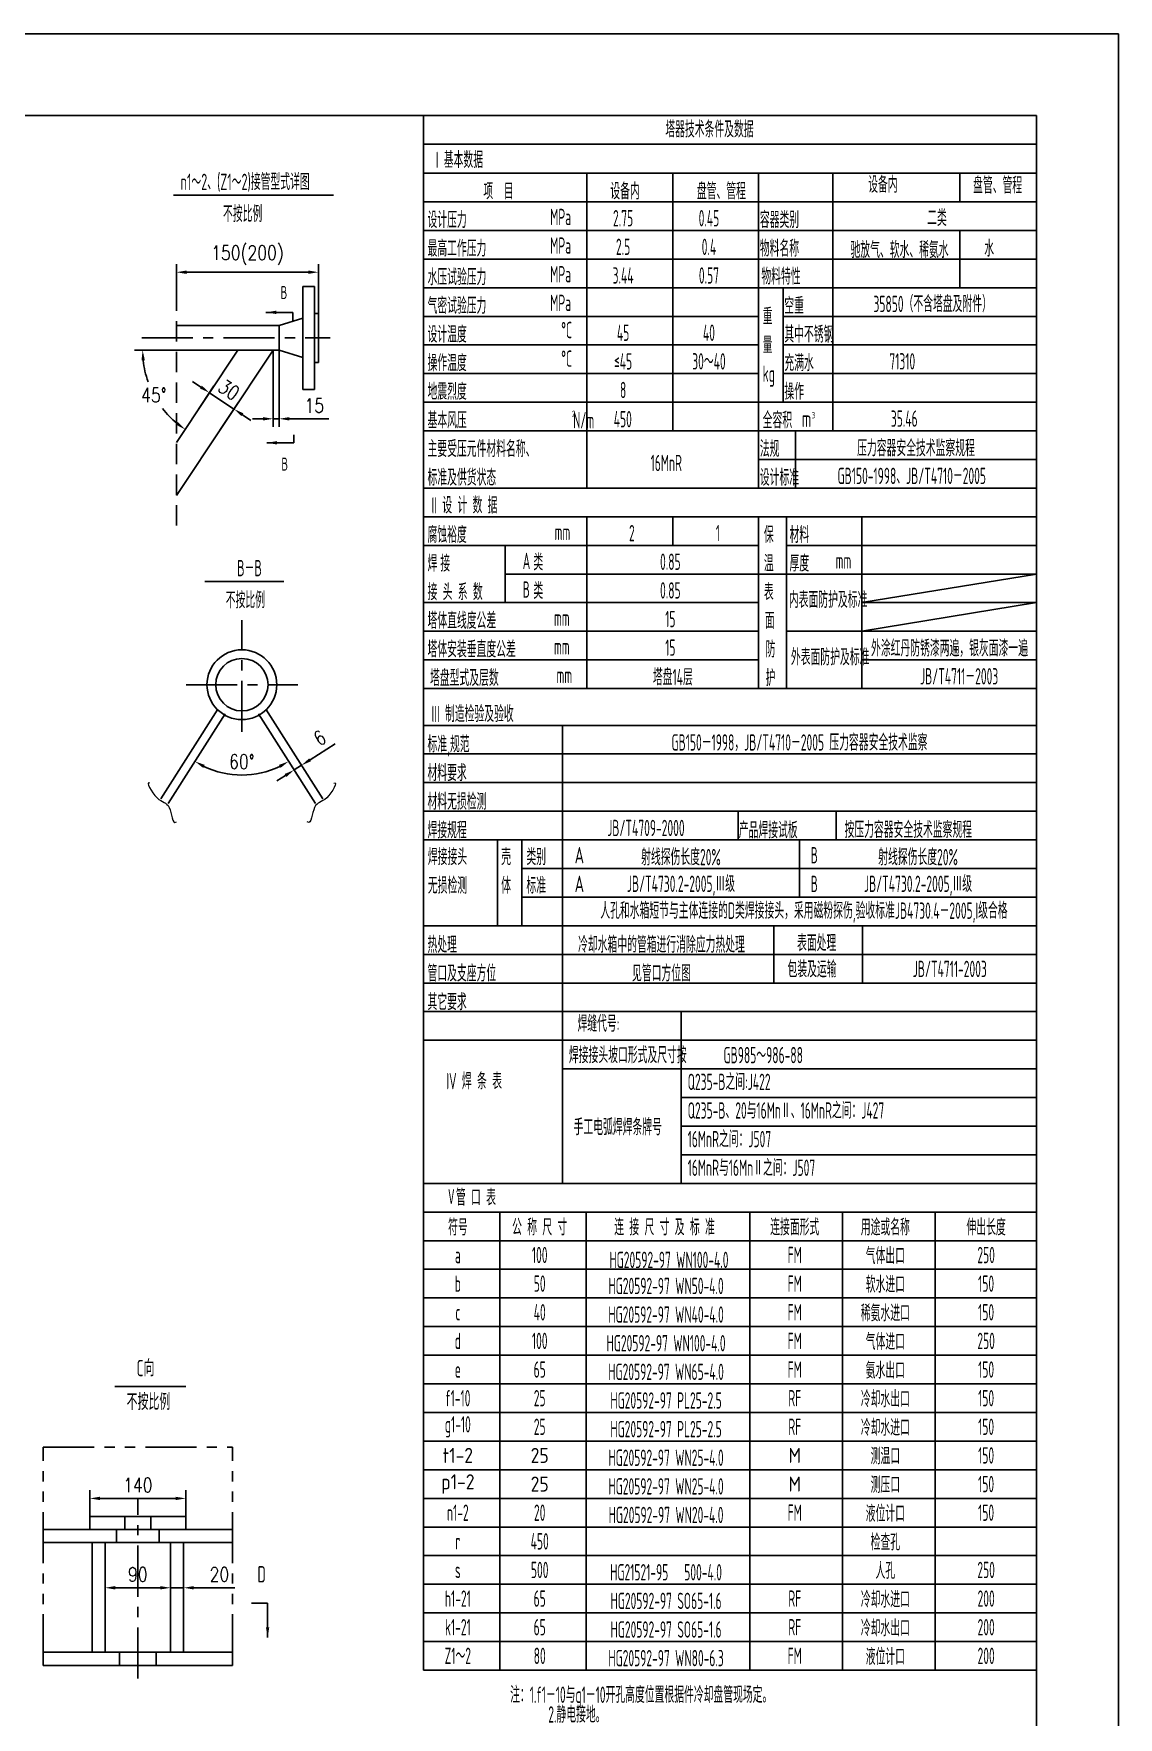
# Model space of a CAD drawing. Header units: millimetres. Extents: x -400 to 11480, y -400 to 24820.
# Drawn here: x 6173 to 11480, y 16587 to 24820 of the extents above; entities that cross this region are included whole.
import ezdxf
from ezdxf.enums import TextEntityAlignment as Align

# ---------------------------------------------------------------- set-up
doc = ezdxf.new("R2010")
doc.units = ezdxf.units.MM
doc.header["$LTSCALE"] = 200
for name, pattern in [('CENTER', [2, 1.25, -0.25, 0.25, -0.25]), ('DASHED', [0.75, 0.5, -0.25]), ('PHANTOM', [2.5, 1.25, -0.25, 0.25, -0.25, 0.25, -0.25])]:
    doc.linetypes.add(name, pattern=pattern)
for name, color, linetype in [('1轮廓实线层', 7, 'Continuous'), ('2细线层', 4, 'Continuous'), ('3中心线层', 1, 'CENTER'), ('4虚线层', 6, 'DASHED'), ('6文字层', 3, 'Continuous'), ('7标注层', 4, 'Continuous'), ('8符号标注层', 31, 'Continuous'), ('9双点划线层', 6, 'PHANTOM'), ('图框层', 7, 'Continuous')]:
    doc.layers.add(name, color=color, linetype=linetype)
doc.layers.add('细', color=3, linetype='Continuous', lineweight=20)
doc.styles.add('HZ', font='gbenor.shx', dxfattribs={"bigfont": 'gbcbig.shx'})
doc.styles.add('PC_TEXTSTYLE', font='isocp.shx', dxfattribs={"width": 0.8, "bigfont": 'hzfs.shx'})
doc.styles.add('TH_GBDIM', font='romans.shx', dxfattribs={"width": 0.8, "bigfont": 'gbcbig.shx'})
doc.dimstyles.new('TH_GBDIM', dxfattribs={"dimscale": 20, "dimtxt": 3.5, "dimasz": 2.5, "dimexe": 2, "dimexo": 0, "dimgap": 1.5, "dimtad": 1, "dimdec": 1, "dimzin": 0, "dimdsep": 46, "dimtxsty": 'TH_GBDIM', "dimcen": 2.5, "dimclrd": 130, "dimclre": 130, "dimclrt": 3, "dimadec": 0, "dimazin": 0, "dimtfac": 0.714286, "dimtdec": 1, "dimtmove": 0, "dimatfit": 3, "dimfxl": 0, "dimtzin": 0, "dimlwd": -1, "dimlwe": -1, "dimarcsym": 0})

# ---------------------------------------------------------------- blocks, each defined once
blk = doc.blocks.new('*D57')
at = {"layer": '7标注层', "color": 130}
for p, q in [((7525.5, 21269.1), (7647.6, 21346.7)), ((7420.7, 21261.3), (7468.7, 21185.7)), ((7447.3, 21219.4), (7483.3, 21242.3)), ((7483.3, 21242.3), (7461.8, 21276.1)), ((7405.1, 21192.6), (7362.9, 21165.8))]:
    blk.add_line(p, q, dxfattribs=at)
for points in [[(7521, 21276.2), (7530, 21262.1), (7483.3, 21242.3)], [(7400.6, 21199.7), (7409.5, 21185.6), (7447.3, 21219.4)]]:
    blk.add_solid(points, dxfattribs=at)
at = {"layer": 'Defpoints', "color": 0}
for p in [(7420.7, 21261.3), (7483.3, 21242.3), (7483.3, 21242.3)]:
    blk.add_point(p, dxfattribs=at)
at = {"layer": '7标注层', "color": 3, "insert": (7572.8, 21376.2), "char_height": 70, "attachment_point": 5, "rotation": 32.42566, "style": 'TH_GBDIM'}
blk.add_mtext('6{}{}', dxfattribs=at)
blk = doc.blocks.new('*D58')
at = {"layer": '7标注层', "color": 130}
blk.add_arc((7191.7, 21621.8), 427.1, 244.28579, 295.71421, dxfattribs=at)
for points in [[(7002.3, 21229.7), (7010.4, 21244.3), (6962.7, 21261.3)], [(7372.9, 21244.3), (7381, 21229.7), (7420.7, 21261.3)]]:
    blk.add_solid(points, dxfattribs=at)
at = {"layer": 'Defpoints', "color": 0}
for p in [(7110.3, 21493.7), (7273, 21493.7), (7111.6, 21202.3), (6831.8, 21055.3), (7551.6, 21055.3)]:
    blk.add_point(p, dxfattribs=at)
at = {"layer": '7标注层', "color": 3, "insert": (7191.7, 21259.7), "char_height": 70, "attachment_point": 5, "style": 'TH_GBDIM'}
blk.add_mtext('60%%d{}{}', dxfattribs=at)
blk = doc.blocks.new('*D155')
at = {"layer": '7标注层', "color": 130}
for p, q in [((7344.4, 23272.5), (7344.4, 22896.7)), ((7374.5, 23272.5), (7374.5, 22896.7)), ((7294.4, 22936.7), (7244.4, 22936.7)), ((7344.4, 22936.7), (7374.5, 22936.7)), ((7424.5, 22936.7), (7617.2, 22936.7))]:
    blk.add_line(p, q, dxfattribs=at)
for points in [[(7294.4, 22945.1), (7294.4, 22928.4), (7344.4, 22936.7)], [(7424.5, 22945.1), (7424.5, 22928.4), (7374.5, 22936.7)]]:
    blk.add_solid(points, dxfattribs=at)
at = {"layer": 'Defpoints', "color": 0}
for p in [(7344.4, 23272.5), (7374.5, 23272.5), (7374.5, 22936.7)]:
    blk.add_point(p, dxfattribs=at)
at = {"layer": '7标注层', "color": 3, "insert": (7545.9, 23001.7), "char_height": 70, "attachment_point": 5, "style": 'TH_GBDIM'}
blk.add_mtext('15{}{}', dxfattribs=at)
blk = doc.blocks.new('*D156')
at = {"layer": '7标注层', "color": 130}
for p, q in [((6991.3, 23091.9), (6949.7, 23119.6)), ((6964.7, 22961.5), (7055.1, 23097.5)), ((7033, 23064.2), (7152.9, 22984.5)), ((7084.6, 22881.8), (7175, 23017.8)), ((7194.5, 22956.8), (7236.1, 22929.1))]:
    blk.add_line(p, q, dxfattribs=at)
for points in [[(6996, 23098.9), (6986.7, 23085), (7033, 23064.2)], [(7199.1, 22963.7), (7189.9, 22949.9), (7152.9, 22984.5)]]:
    blk.add_solid(points, dxfattribs=at)
at = {"layer": 'Defpoints', "color": 0}
for p in [(7152.9, 22984.5), (6964.7, 22961.5), (7084.6, 22881.8)]:
    blk.add_point(p, dxfattribs=at)
at = {"layer": '7标注层', "color": 3, "insert": (7128.9, 23078.5), "char_height": 70, "attachment_point": 5, "rotation": 326.37342, "style": 'TH_GBDIM'}
blk.add_mtext('30{}{}', dxfattribs=at)
blk = doc.blocks.new('*D157')
at = {"layer": '7标注层', "color": 130}
blk.add_line((6871.2, 23272.5), (6666.1, 23272.5), dxfattribs=at)
for start, end in [(186.15911, 199.43079), (217.73605, 230.21431)]:
    blk.add_arc((7171.5, 23272.5), 465.4, start, end, dxfattribs=at)
for points in [[(6700.5, 23222.1), (6717.1, 23223), (6706.1, 23272.5)], [(6878.7, 22921.5), (6868.7, 22908.2), (6913.8, 22885)]]:
    blk.add_solid(points, dxfattribs=at)
at = {"layer": 'Defpoints', "color": 0}
for p in [(6871.2, 23272.5), (7171.5, 23272.5), (7374.5, 23272.5), (6730.9, 23122.6), (6871.2, 22821)]:
    blk.add_point(p, dxfattribs=at)
at = {"layer": '7标注层', "color": 3, "insert": (6761.3, 23052.7), "char_height": 70, "attachment_point": 5, "style": 'TH_GBDIM'}
blk.add_mtext('45%%d{}{}', dxfattribs=at)
blk = doc.blocks.new('*D195')
at = {"layer": '7标注层', "color": 130}
for p, q in [((6447.9, 17569.1), (6447.9, 17697.4)), ((6497.9, 17657.4), (6867.3, 17657.4)), ((6917.3, 17569.1), (6917.3, 17697.4))]:
    blk.add_line(p, q, dxfattribs=at)
for points in [[(6497.9, 17665.7), (6497.9, 17649.1), (6447.9, 17657.4)], [(6867.3, 17665.7), (6867.3, 17649.1), (6917.3, 17657.4)]]:
    blk.add_solid(points, dxfattribs=at)
at = {"layer": 'Defpoints', "color": 0}
for p in [(6917.3, 17657.4), (6447.9, 17569.1), (6917.3, 17569.1)]:
    blk.add_point(p, dxfattribs=at)
at = {"layer": '7标注层', "color": 3, "insert": (6682.6, 17722.4), "char_height": 70, "attachment_point": 5, "style": 'TH_GBDIM'}
blk.add_mtext('140{}{}', dxfattribs=at)
blk = doc.blocks.new('*D194')
at = {"layer": '7标注层', "color": 130}
for p, q in [((6792.6, 17220.5), (6742.6, 17220.5)), ((6842.6, 17235.9), (6842.6, 17180.5)), ((6842.6, 17220.5), (6906.6, 17220.5)), ((6906.6, 17235.9), (6906.6, 17180.5)), ((6956.6, 17220.5), (7157.3, 17220.5))]:
    blk.add_line(p, q, dxfattribs=at)
for points in [[(6792.6, 17228.8), (6792.6, 17212.2), (6842.6, 17220.5)], [(6956.6, 17228.8), (6956.6, 17212.2), (6906.6, 17220.5)]]:
    blk.add_solid(points, dxfattribs=at)
at = {"layer": 'Defpoints', "color": 0}
for p in [(6842.6, 17235.9), (6906.6, 17235.9), (6906.6, 17220.5)]:
    blk.add_point(p, dxfattribs=at)
at = {"layer": '7标注层', "color": 3, "insert": (7081.9, 17285.5), "char_height": 70, "attachment_point": 5, "style": 'TH_GBDIM'}
blk.add_mtext('20{}{}', dxfattribs=at)
blk = doc.blocks.new('*D193')
at = {"layer": '7标注层', "color": 130}
for p, q in [((6522.6, 17205.5), (6522.6, 17260.5)), ((6572.6, 17220.5), (6792.6, 17220.5)), ((6842.6, 17205.5), (6842.6, 17260.5))]:
    blk.add_line(p, q, dxfattribs=at)
for points in [[(6572.6, 17228.8), (6572.6, 17212.2), (6522.6, 17220.5)], [(6792.6, 17228.8), (6792.6, 17212.2), (6842.6, 17220.5)]]:
    blk.add_solid(points, dxfattribs=at)
at = {"layer": 'Defpoints', "color": 0}
for p in [(6842.6, 17220.5), (6522.6, 17205.5), (6842.6, 17205.5)]:
    blk.add_point(p, dxfattribs=at)
at = {"layer": '7标注层', "color": 3, "insert": (6682.6, 17285.5), "char_height": 70, "attachment_point": 5, "style": 'TH_GBDIM'}
blk.add_mtext('90{}{}', dxfattribs=at)
blk = doc.blocks.new('*D201')
at = {"layer": '7标注层', "color": 130}
for p, q in [((6871.2, 23564.7), (6871.2, 23693.5)), ((6921.2, 23653.5), (7516.5, 23653.5)), ((7566.5, 23452.5), (7566.5, 23693.5))]:
    blk.add_line(p, q, dxfattribs=at)
for points in [[(6921.2, 23661.9), (6921.2, 23645.2), (6871.2, 23653.5)], [(7516.5, 23661.9), (7516.5, 23645.2), (7566.5, 23653.5)]]:
    blk.add_solid(points, dxfattribs=at)
at = {"layer": 'Defpoints', "color": 0}
for p in [(7566.5, 23653.5), (6871.2, 23564.7), (7566.5, 23452.5)]:
    blk.add_point(p, dxfattribs=at)
at = {"layer": '7标注层', "color": 3, "insert": (7218.9, 23736.9), "char_height": 70, "attachment_point": 5, "style": 'TH_GBDIM'}
blk.add_mtext('150(200){}{}', dxfattribs=at)

msp = doc.modelspace()

# ---------------------------------------------------------------- linework, layer by layer
at = {"layer": '1轮廓实线层'}
for p, q in [((8080, 22240), (8080, 24420)), ((11080, 24420), (11080, 0)), ((7489.73, 23584.47), (7489.73, 23080.47)), ((7489.73, 23584.47), (7547.33, 23584.47)), ((7547.33, 23584.47), (7547.33, 23080.47)), ((6871.23, 23392.47), (7374.53, 23392.47)), ((7374.53, 23392.47), (7489.73, 23428.47)), ((7374.53, 23392.47), (7374.53, 23272.47)), ((7547.33, 23452.47), (7566.53, 23452.47)), ((7566.53, 23452.47), (7566.53, 23212.47)), ((7171.46, 23272.47), (6871.23, 22821.04)), ((7344.4, 23272.47), (6871.23, 22561)), ((6871.23, 23272.47), (7374.53, 23272.47)), ((7374.53, 23272.47), (7489.73, 23236.47)), ((7547.33, 23212.47), (7566.53, 23212.47)), ((7489.73, 23080.47), (7547.33, 23080.47)), ((8080, 21577.7), (8080, 22597.7)), ((8080, 21617.7), (11080, 21617.7)), ((8080, 20037.7), (8080, 21617.7)), ((7074.32, 21516.62), (6795.77, 21078.13)), ((7110.33, 21493.74), (6831.79, 21055.25)), ((7273.03, 21493.74), (7551.57, 21055.25)), ((7273.03, 21493.74), (7551.57, 21055.25)), ((7309.04, 21516.62), (7587.59, 21078.13)), ((7309.04, 21516.62), (7587.59, 21078.13)), ((8080, 16817.7), (8080, 20037.7)), ((6447.93, 17569.12), (6917.25, 17569.12)), ((6447.93, 17569.12), (6447.93, 17505.12)), ((6917.25, 17569.12), (6917.25, 17505.12)), ((6219.7, 17505.12), (7145.48, 17505.12)), ((6219.7, 17441.12), (7145.48, 17441.12)), ((6458.59, 16905), (6458.59, 17441.12)), ((6522.59, 16905), (6522.59, 17441.12)), ((6842.59, 16905), (6842.59, 17441.12)), ((6906.59, 16905), (6906.59, 17441.12)), ((6219.7, 16905), (7145.48, 16905)), ((6593.54, 16905), (6593.54, 16841)), ((6771.65, 16905), (6771.65, 16841)), ((6219.7, 16841), (7145.48, 16841)), ((11080, 16817.7), (8080, 16817.7))]:
    msp.add_line(p, q, dxfattribs=at)
for radius in [170.67, 128]:
    msp.add_circle((7191.68, 21636.53), radius, dxfattribs=at)
at = {"layer": '2细线层'}
for p, q in [((11480, 24820), (-400, 24820)), ((11480, 24820), (11480, -400)), ((11080, 24280), (8080, 24280)), ((8080, 24137.7), (11080, 24137.7)), ((8880, 24137.7), (8880, 22597.7)), ((9300, 24137.7), (9300, 22877.7)), ((9720, 24137.7), (9720, 22597.7)), ((10083.9, 24137.7), (10083.9, 22877.7)), ((10704.8, 24137.7), (10704.8, 23997.7)), ((6857, 24029.87), (7640.47, 24029.87)), ((8080, 23997.7), (11080, 23997.7)), ((8080, 23857.7), (11080, 23857.7)), ((10704.8, 23857.7), (10704.8, 23577.7)), ((8080, 23717.7), (11080, 23717.7)), ((8080, 23577.7), (11080, 23577.7)), ((9840, 23577.7), (9840, 23017.7)), ((8080, 23437.7), (9720, 23437.7)), ((9840, 23437.7), (11080, 23437.7)), ((8080, 23297.7), (9720, 23297.7)), ((9840, 23297.7), (11080, 23297.7)), ((8080, 23157.7), (9720, 23157.7)), ((9840, 23157.7), (11080, 23157.7)), ((8080, 23017.7), (9720, 23017.7)), ((9720, 23017.7), (11080, 23017.7)), ((8080, 22877.7), (9720, 22877.7)), ((9720, 22877.7), (11080, 22877.7)), ((9900, 22877.7), (9900, 22737.7)), ((9720, 22737.7), (11080, 22737.7)), ((9900, 22737.7), (9900, 22597.7)), ((8080, 22597.7), (11080, 22597.7)), ((8080, 22457.7), (11080, 22457.7)), ((8879.3, 22457.7), (8879.3, 21617.7)), ((9300, 22457.7), (9300, 22317.7)), ((9720.02, 22457.7), (9720.02, 21617.7)), ((9856.1, 22457.7), (9856.1, 21617.7)), ((10225.42, 22457.7), (10225.42, 21617.7)), ((8080, 22317.7), (9720.02, 22317.7)), ((8480, 22317.7), (8480, 22037.7)), ((9856.1, 22317.7), (11080, 22317.7)), ((8480, 22177.7), (9720.02, 22177.7)), ((9720.02, 22177.7), (11080, 22177.7)), ((10225.42, 22037.7), (11080, 22177.7)), ((7010.99, 22141.32), (7396.58, 22141.32)), ((8080, 22037.7), (9720.02, 22037.7)), ((10225.42, 21897.7), (11080, 22037.7)), ((10225.42, 22037.7), (11080, 22037.7)), ((8080, 21897.7), (9720.02, 21897.7)), ((9856.1, 21897.7), (11080, 21897.7)), ((8080, 21757.7), (9720.02, 21757.7)), ((10225.42, 21757.7), (11080, 21757.7)), ((8080, 21437.7), (11080, 21437.7)), ((8760, 21437.7), (8760, 19197.7)), ((8080, 21297.7), (11080, 21297.7)), ((8080, 21157.7), (11080, 21157.7)), ((8080, 21017.7), (11080, 21017.7)), ((9620, 21017.7), (9620, 20877.7)), ((10100, 21017.7), (10100, 20877.7)), ((8080, 20877.7), (11080, 20877.7)), ((8441.81, 20877.7), (8441.81, 20457.7)), ((8561.81, 20877.7), (8561.81, 20457.7)), ((9920, 20877.7), (9920, 20597.7)), ((8561.81, 20737.7), (11080, 20737.7)), ((8561.81, 20597.7), (11080, 20597.7)), ((8080, 20457.7), (11080, 20457.7)), ((9793.63, 20457.7), (9793.63, 20177.7)), ((10227.96, 20457.7), (10227.96, 20177.7)), ((8080, 20317.7), (11080, 20317.7)), ((8080, 20177.7), (11080, 20177.7)), ((11080, 20037.7), (8080, 20037.7)), ((9341.38, 20037.7), (9341.38, 19197.7)), ((11080, 19897.7), (8080, 19897.7)), ((8760, 19757.7), (11080, 19757.7)), ((9341.38, 19617.7), (11080, 19617.7)), ((9341.38, 19477.7), (11080, 19477.7)), ((9341.38, 19337.7), (11080, 19337.7)), ((8080, 19197.7), (11080, 19197.7)), ((11080, 19057.7), (8080, 19057.7)), ((8453.56, 16817.7), (8453.56, 19057.7)), ((8875.73, 16817.7), (8875.73, 19057.7)), ((9676.78, 16817.7), (9676.78, 19057.7)), ((10130.21, 16817.7), (10130.21, 19057.7)), ((10583.63, 16817.7), (10583.63, 19057.7)), ((11080, 18917.7), (8080, 18917.7)), ((11080, 18777.7), (8080, 18777.7)), ((11080, 18637.7), (8080, 18637.7)), ((11080, 18497.7), (8080, 18497.7)), ((11080, 18357.7), (8080, 18357.7)), ((6569.7, 18204.82), (6916.92, 18204.82)), ((11080, 18217.7), (8080, 18217.7)), ((11080, 18077.7), (8080, 18077.7)), ((11080, 17937.7), (8080, 17937.7)), ((11080, 17797.7), (8080, 17797.7)), ((11080, 17657.7), (8080, 17657.7)), ((11080, 17517.7), (8080, 17517.7)), ((11080, 17377.7), (8080, 17377.7)), ((11080, 17237.7), (8080, 17237.7)), ((11080, 17097.7), (8080, 17097.7)), ((11080, 16957.7), (8080, 16957.7))]:
    msp.add_line(p, q, dxfattribs=at)
at = {"layer": '3中心线层'}
for p, q in [((6701.68, 23332.47), (7624.04, 23332.47)), ((7191.68, 21406.13), (7191.68, 21952.27)), ((6918.61, 21636.53), (7464.75, 21636.53)), ((6682.59, 16777), (6682.59, 17657.39))]:
    msp.add_line(p, q, dxfattribs=at)
at = {"layer": '4虚线层'}
for p, q in [((6871.23, 23564.67), (6871.23, 22415.68)), ((6618.59, 17505.12), (6618.59, 17569.12)), ((6746.35, 17505.12), (6746.35, 17569.12)), ((6577.69, 17441.12), (6577.69, 17505.12)), ((6787.49, 17441.12), (6787.49, 17505.12))]:
    msp.add_line(p, q, dxfattribs=at)
at = {"layer": '9双点划线层'}
for p, q in [((6219.7, 16841), (6219.7, 17908.72)), ((6219.7, 17908.72), (7145.48, 17908.72)), ((7145.48, 16841), (7145.48, 17908.72))]:
    msp.add_line(p, q, dxfattribs=at)
at = {"layer": '图框层'}
msp.add_line((11080, 24420), (0, 24420), dxfattribs=at)
at = {"layer": '细'}
for points, start_tangent, end_tangent in [([(6741.19, 21154.77), (6776.7, 21083.89), (6835.87, 21036.63), (6871.38, 20965.74)], (-0.8852511, 0.4651134), (0.8004992, 0.5993338)), ([(7642.17, 21154.77), (7606.66, 21083.89), (7547.48, 21036.63), (7511.98, 20965.74)], (0.8852511, 0.4651134), (-0.8004992, 0.5993338))]:
    msp.add_spline(points, degree=3, dxfattribs=dict(at, start_tangent=start_tangent, end_tangent=end_tangent))

# ---------------------------------------------------------------- texts
at = {"layer": '6文字层'}
for s, height, style, width, p in [('塔器技术条件及数据', 80, 'HZ', 0.6, (9263.51, 24312.38)), (' I 基本数据', 80, 'HZ', 0.6, (8114.23, 24163.02)), ('n1～2、(Z1～2)接管型式详图', 80, 'PC_TEXTSTYLE', 0.6, (6891.98, 24055.36)), ('设备内', 80, 'HZ', 0.6, (10255.97, 24041.96)), ('盘管、管程', 80, 'HZ', 0.6, (10769.36, 24038.32)), ('项  目', 80, 'HZ', 0.6, (8373.45, 24009.67)), ('设备内', 80, 'HZ', 0.6, (8994.39, 24009.67)), ('盘管、管程', 80, 'HZ', 0.6, (9417.76, 24009.67)), ('不按比例', 80, 'PC_TEXTSTYLE', 0.6, (7099.5, 23898.72)), ('MPa', 80, 'HZ', 0.6, (8700, 23883.7)), ('容器类别', 80, 'HZ', 0.6, (9725.96, 23869.67)), ('设计压力', 80, 'HZ', 0.6, (8100, 23869.67)), ('最高工作压力', 80, 'HZ', 0.6, (8100, 23729.67)), ('MPa', 80, 'HZ', 0.6, (8700, 23743.7)), ('物料名称', 80, 'HZ', 0.6, (9725.96, 23729.67)), ('水压试验压力', 80, 'HZ', 0.6, (8100, 23589.67)), ('MPa', 80, 'HZ', 0.6, (8700, 23603.7)), ('物料特性', 80, 'HZ', 0.6, (9733.56, 23592.77)), ('B', 64, 'PC_TEXTSTYLE', 0.667, (7381.22, 23522.29)), ('气密试验压力', 80, 'HZ', 0.6, (8100, 23449.67)), ('MPa', 80, 'HZ', 0.6, (8700, 23463.7)), ('重', 80, 'HZ', 0.6, (9740, 23397.7)), ('空重', 80, 'HZ', 0.667, (9845.96, 23449.67)), ('设计温度', 80, 'HZ', 0.6, (8100, 23309.67)), ('%%dC', 80, 'HZ', 0.6, (8754.01, 23330.75)), ('其中不锈钢', 80, 'HZ', 0.6, (9845.96, 23309.67)), ('量', 80, 'HZ', 0.6, (9740, 23257.7)), ('操作温度', 80, 'HZ', 0.6, (8100, 23169.67)), ('%%dC', 80, 'HZ', 0.6, (8754.01, 23190.75)), ('充满水', 80, 'HZ', 0.6, (9845.96, 23169.67)), ('kg', 80, 'HZ', 0.6, (9740, 23117.7)), ('地震烈度', 80, 'HZ', 0.6, (8100, 23029.67)), ('操作', 80, 'HZ', 0.6, (9845.96, 23029.67)), ('基本风压                    N/m', 80, 'HZ', 0.6, (8100, 22889.67)), ('2', 32, 'HZ', 0.75, (8806.2, 22944.91)), ('全容积', 80, 'HZ', 0.75, (9740, 22889.67)), ('3', 32, 'HZ', 0.75, (9978.96, 22938.42)), ('m', 80, 'HZ', 0.75, (9930.23, 22896.88)), ('主要受压元件材料名称、', 80, 'HZ', 0.6, (8100, 22749.67)), ('法规', 80, 'HZ', 0.6, (9725.96, 22749.67)), ('B', 64, 'PC_TEXTSTYLE', 0.667, (7384.89, 22683.28)), ('标准及供货状态', 80, 'HZ', 0.6, (8100, 22609.67)), ('设计标准', 80, 'HZ', 0.6, (9725.96, 22609.67)), ('II 设 计 数 据', 80, 'HZ', 0.6, (8120, 22473.67)), ('mm', 80, 'HZ', 0.6, (8721.66, 22343.7)), ('保', 80, 'HZ', 0.75, (9745.67, 22329.67)), ('材料', 80, 'HZ', 0.6, (9871.32, 22329.67)), ('B－B', 80, 'PC_TEXTSTYLE', 0.6, (7168.44, 22166.82)), ('焊', 80, 'HZ', 0.6, (8100, 22189.67)), ('接', 80, 'HZ', 0.6, (8162.86, 22189.67)), ('A', 80, 'HZ', 0.6, (8565.81, 22201.95)), ('  类', 80, 'HZ', 0.6, (8565.81, 22195.81)), ('温', 80, 'HZ', 0.75, (9745.67, 22189.67)), ('厚度', 80, 'HZ', 0.6, (9871.32, 22189.67)), ('mm', 80, 'HZ', 0.6, (10096.6, 22203.7)), ('不按比例', 80, 'PC_TEXTSTYLE', 0.6, (7112.6, 22010.18)), ('接 头 系 数', 80, 'HZ', 0.6, (8100, 22049.67)), ('B', 80, 'HZ', 0.6, (8565.81, 22061.95)), ('  类', 80, 'HZ', 0.6, (8565.81, 22055.81)), ('表', 80, 'HZ', 0.75, (9745.67, 22049.67)), ('内表面防护及标准', 80, 'HZ', 0.6, (9868.02, 22012.02)), ('塔体直线度公差', 80, 'HZ', 0.6, (8100, 21909.67)), ('面', 80, 'HZ', 0.75, (9750.45, 21909.67)), ('mm', 80, 'HZ', 0.6, (8718.72, 21923.7)), ('塔体安装垂直度公差', 80, 'HZ', 0.6, (8100, 21769.67)), ('mm', 80, 'HZ', 0.6, (8718.72, 21783.7)), ('防', 80, 'HZ', 0.75, (9754.37, 21769.67)), ('外表面防护及标准', 80, 'HZ', 0.6, (9878.05, 21731.48)), ('塔盘型式及层数', 80, 'HZ', 0.6, (8112.25, 21629.67)), ('mm', 80, 'HZ', 0.6, (8730.97, 21643.7)), ('护', 80, 'HZ', 0.75, (9754.37, 21629.67)), ('III 制造检验及验收', 80, 'HZ', 0.6, (8120, 21453.67)), ('标准,规范', 80, 'HZ', 0.6, (8100, 21304.99)), ('材料要求', 80, 'HZ', 0.6, (8100, 21164.99)), ('材料无损检测', 80, 'HZ', 0.6, (8100, 21024.99)), ('焊接规程', 80, 'HZ', 0.6, (8100, 20884.99)), ('产品焊接试板', 80, 'HZ', 0.6, (9622.87, 20884.99)), ('焊接接头', 80, 'HZ', 0.75, (8101.61, 20754.35)), ('壳', 80, 'HZ', 0.75, (8460.39, 20754.35)), ('类别', 80, 'HZ', 0.75, (8583.86, 20754.35)), ('A', 80, 'HZ', 0.75, (8820, 20762.82)), ('B', 80, 'HZ', 0.6, (9974.92, 20762.82)), ('无损检测', 80, 'HZ', 0.75, (8101.61, 20614.35)), ('体', 80, 'HZ', 0.75, (8460.39, 20614.35)), ('标准', 80, 'HZ', 0.75, (8583.86, 20614.35)), ('A', 80, 'HZ', 0.75, (8820, 20622.52)), ('B', 80, 'HZ', 0.6, (9974.92, 20622.52)), ('表面处理', 80, 'HZ', 0.6, (9907.92, 20333.24)), ('热处理', 80, 'HZ', 0.6, (8100, 20324.99)), ('管口及支座方位', 80, 'HZ', 0.6, (8100, 20184.99)), ('包装及运输', 80, 'HZ', 0.6, (9861.48, 20205.19)), ('其它要求', 80, 'HZ', 0.6, (8100, 20044.99)), ('焊缝代号:', 80, 'HZ', 0.6, (8833.7, 19939.11)), ('GB985～986-88', 80, 'HZ', 0.6, (9548.29, 19785.23)), ('IV 焊 条 表', 80, 'HZ', 0.6, (8192.23, 19658.13)), ('Q235-B之间:J422', 80, 'HZ', 0.6, (9372.77, 19654.43)), ('Q235-B、20与16MnⅡ、16MnR之间：J427', 80, 'HZ', 0.6, (9372.77, 19514.43)), ('手工电弧焊焊条牌号', 80, 'HZ', 0.6, (8814.82, 19433.26)), ('16MnR之间：J507', 80, 'HZ', 0.6, (9372.77, 19374.43)), ('16MnR与16MnⅡ之间：J507', 80, 'HZ', 0.6, (9372.77, 19234.43)), ('Ⅴ', 80, 'HZ', 0.6, (8192.23, 19091.32)), ('C向', 80, 'PC_TEXTSTYLE', 0.667, (6675.93, 18254.77)), ('不按比例', 80, 'PC_TEXTSTYLE', 0.667, (6627.97, 18089.65)), ('D', 80, 'PC_TEXTSTYLE', 0.667, (7267.86, 17246.61))]:
    msp.add_text(s, height=height, dxfattribs=dict(at, style=style, width=width)).set_placement(p)
at = {"layer": '6文字层', "style": 'HZ', "width": 0.6}
for s, p in [('二类', (10592.77, 23923.58)), ('2.75', (9056.92, 23917.7)), ('0.45', (9476.92, 23917.7)), ('2.5', (9056.92, 23777.7)), ('0.4', (9476.92, 23777.7)), ('驰放气、软水、稀氨水', (10409.52, 23767.04)), ('3.44', (9056.92, 23637.7)), ('0.57', (9476.92, 23637.7)), ('35850（不含塔盘及附件）', (10571.55, 23502.6)), ('45', (9056.92, 23357.7)), ('40', (9476.92, 23357.7)), ('≤45', (9056.92, 23217.7)), ('30～40', (9476.92, 23217.7)), ('71310', (10422.85, 23217.7)), ('8', (9056.92, 23077.7)), ('450', (9055.4, 22935.09)), ('35.46', (10432.52, 22937.7)), ('压力容器安全技术监察规程', (10490, 22797.7)), ('16MnR', (9268.18, 22720.81)), ('GB150-1998、JB/T4710－2005', (10469.35, 22657.7)), ('2', (9100, 22377.7)), ('1', (9520.7, 22377.7)), ('0.85', (9288.06, 22237.7)), ('0.85', (9288.06, 22097.7)), ('15', (9288.06, 21957.7)), ('15', (9288.06, 21817.7)), ('外涂红丹防锈漆两遍，银灰面漆一遍', (10654.03, 21817.7)), ('塔盘14层', (9300.31, 21677.7)), ('JB/T4711－2003', (10701.02, 21677.7)), ('GB150－1998，JB/T4710－2005 压力容器安全技术监察', (9920, 21357.7)), ('JB/T4709-2000', (9168.62, 20936.05)), ('射线探伤长度20%', (9340, 20797.7)), ('射线探伤长度20%', (10500, 20797.7)), ('JB/T4730.2-2005,Ⅲ级', (9340, 20657.7)), ('JB/T4730.2-2005,Ⅲ级', (10500, 20657.7)), ('人孔和水箱短节与主体连接的D类焊接接头，采用磁粉探伤,验收标准JB4730.4－2005,I级合格', (9941.79, 20526.73)), ('冷却水箱中的管箱进行消除应力热处理', (9244.65, 20369.64)), ('见管口方位图', (9244.65, 20229.64)), ('JB/T4711-2003', (10655.34, 20246.83)), ('管 口 表', (8336.82, 19133.71)), ('符号', (8248.64, 18987.7)), ('公 称 尺 寸', (8648.87, 18987.7)), ('连 接 尺 寸 及 标 准', (9259.67, 18987.7)), ('连接面形式', (9896.61, 18987.7)), ('用途或名称', (10340.03, 18987.7)), ('伸出长度', (10833.08, 18987.7)), ('a', (8248.37, 18847.7)), ('100', (8648.87, 18847.7)), ('HG20592-97 WN100-4.0', (9281.32, 18824.15)), ('FM', (9896.61, 18847.7)), ('气体出口', (10340.03, 18847.7)), ('250', (10833.08, 18847.7)), ('b', (8248.37, 18707.7)), ('50', (8648.87, 18707.7)), ('HG20592-97 WN50-4.0', (9267.13, 18696.6)), ('FM', (9896.61, 18707.7)), ('软水进口', (10340.03, 18707.7)), ('150', (10833.08, 18707.7)), ('40', (8648.87, 18567.7)), ('FM', (9896.61, 18567.7)), ('稀氨水进口', (10340.03, 18567.7)), ('150', (10833.08, 18567.7)), ('c', (8248.37, 18567.7)), ('HG20592-97 WN40-4.0', (9267.13, 18556.6)), ('d', (8248.37, 18427.7)), ('100', (8648.87, 18427.7)), ('HG20592-97 WN100-4.0', (9267.13, 18416.6)), ('FM', (9896.61, 18427.7)), ('气体进口', (10340.03, 18427.7)), ('250', (10833.08, 18427.7)), ('e', (8248.37, 18287.7)), ('65', (8648.87, 18287.7)), ('HG20592-97 WN65-4.0', (9267.13, 18276.6)), ('FM', (9896.61, 18287.7)), ('氨水出口', (10340.03, 18287.7)), ('150', (10833.08, 18287.7)), ('f1-10', (8248.37, 18147.7)), ('25', (8648.87, 18147.7)), ('HG20592-97 PL25-2.5', (9267.13, 18136.6)), ('RF', (9896.61, 18147.7)), ('冷却水出口', (10340.03, 18147.7)), ('150', (10833.08, 18147.7)), ('g1-10', (8248.37, 18007.7)), ('25', (8648.87, 18007.7)), ('HG20592-97 PL25-2.5', (9267.13, 17996.6)), ('RF', (9896.61, 18007.7)), ('冷却水进口', (10340.03, 18007.7)), ('150', (10833.08, 18007.7)), ('HG20592-97 WN25-4.0', (9267.13, 17856.6)), ('测温口', (10340.03, 17867.7)), ('150', (10833.08, 17867.7)), ('HG20592-97 WN25-4.0', (9267.13, 17716.6)), ('测压口', (10340.03, 17727.7)), ('150', (10833.08, 17727.7)), ('n1-2', (8248.37, 17587.7)), ('20', (8648.87, 17587.7)), ('FM', (9896.61, 17587.7)), ('液位计口', (10340.03, 17587.7)), ('150', (10833.08, 17587.7)), ('HG20592-97 WN20-4.0', (9267.13, 17576.6)), ('r', (8248.37, 17447.7)), ('450', (8648.87, 17447.7)), ('检查孔', (10340.03, 17447.7)), ('s', (8248.37, 17307.7)), ('500', (8648.87, 17307.7)), ('HG21521-95   500-4.0', (9267.13, 17296.6)), ('人孔', (10340.03, 17307.7)), ('250', (10833.08, 17307.7)), ('h1-21', (8248.37, 17167.7)), ('65', (8648.87, 17167.7)), ('RF', (9896.61, 17167.7)), ('冷却水进口', (10340.03, 17167.7)), ('200', (10833.08, 17167.7)), ('HG20592-97 SO65-1.6', (9267.13, 17156.6)), ('k1-21', (8248.37, 17027.7)), ('65', (8648.87, 17027.7)), ('HG20592-97 SO65-1.6', (9267.13, 17016.6)), ('RF', (9896.61, 17027.7)), ('冷却水出口', (10340.03, 17027.7)), ('200', (10833.08, 17027.7)), ('Z1～2', (8248.37, 16887.7)), ('80', (8648.87, 16887.7)), ('HG20592-97 WN80-6.3', (9267.13, 16876.6)), ('FM', (9896.61, 16887.7)), ('液位计口', (10340.03, 16887.7)), ('200', (10833.08, 16887.7)), ('注：1.f1－10与g1－10开孔高度位置根据件冷却盘管现场定。', (9145.57, 16690.02)), ('2.静电接地。', (8830.93, 16605.14))]:
    msp.add_text(s, height=80, dxfattribs=at).set_placement(p, align=Align.MIDDLE)
at = {"layer": '6文字层', "style": 'HZ'}
for s, p in [('t1-2', (8248.37, 17867.7)), ('25', (8648.87, 17867.7)), ('M', (9896.61, 17867.7)), ('p1-2', (8248.37, 17727.7)), ('25', (8648.87, 17727.7)), ('M', (9896.61, 17727.7))]:
    msp.add_text(s, height=73.6, dxfattribs=at).set_placement(p, align=Align.MIDDLE)
at = {"layer": '8符号标注层', "style": 'HZ', "width": 0.6}
for s, p in [('水', (10824.1, 23729.67)), ('腐蚀裕度', (8100, 22329.67)), ('焊接接头坡口形式及尺寸按', (8791.98, 19785.47))]:
    msp.add_text(s, height=80, dxfattribs=at).set_placement(p)
msp.add_text('按压力容器安全技术监察规程', height=80, dxfattribs=at).set_placement((10452.31, 20931.63), align=Align.MIDDLE)

# ---------------------------------------------------------------- dimensions: what is measured, and where the dimension line sits
at = {"layer": '7标注层'}
dim = msp.add_linear_dim(base=(7566.53, 23653.54), p1=(6871.23, 23564.67), p2=(7566.53, 23452.47), text='150(200){}{}', dimstyle='TH_GBDIM', override={"dimgap": 1.5, "dimtad": 1, "dimjust": 0, "dimdec": 0, "dimlfac": 1, "dimse1": 0, "dimse2": 0, "dimsd1": 0, "dimsd2": 0}, dxfattribs=at)
dim.commit()
dim.dimension.update_dxf_attribs({"geometry": '*D201', "text_midpoint": (7218.88, 23736.87)})
for base, line1, line2, text, picture, middle in [((6730.91, 23122.57), ((6871.23, 23272.47), (7374.53, 23272.47)), ((7171.46, 23272.47), (6871.23, 22821.04)), '45%%d{}{}', '*D157', (6761.29, 23052.66)), ((7111.59, 21202.27), ((7110.33, 21493.74), (6831.79, 21055.25)), ((7273.03, 21493.74), (7551.57, 21055.25)), '60%%d{}{}', '*D58', (7191.68, 21259.7))]:
    dim = msp.add_angular_dim_2l(base=base, line1=line1, line2=line2, text=text, dimstyle='TH_GBDIM', override={"dimgap": 1.5, "dimtad": 1, "dimjust": 0, "dimtih": 1, "dimse1": 0, "dimse2": 0, "dimsd1": 0, "dimsd2": 0, "dimadec": 0}, dxfattribs=at)
    dim.commit()
    dim.dimension.update_dxf_attribs({"geometry": picture, "text_midpoint": middle})
for base, p1, p2, text, picture, middle in [((7374.53, 22936.74), (7344.4, 23272.47), (7374.53, 23272.47), '15{}{}', '*D155', (7545.86, 22936.74)), ((6917.25, 17657.39), (6447.93, 17569.12), (6917.25, 17569.12), '140{}{}', '*D195', (6682.59, 17657.39))]:
    dim = msp.add_linear_dim(base=base, p1=p1, p2=p2, text=text, dimstyle='TH_GBDIM', override={"dimgap": 1.5, "dimtad": 1, "dimjust": 0, "dimdec": 0, "dimlfac": 1, "dimse1": 0, "dimse2": 0, "dimsd1": 0, "dimsd2": 0}, dxfattribs=at)
    dim.commit()
    dim.dimension.update_dxf_attribs({"geometry": picture, "text_midpoint": middle, "dimtype": 160})
dim = msp.add_linear_dim(base=(7152.88, 22984.49), p1=(6964.68, 22961.55), p2=(7084.59, 22881.81), angle=146.373418, text='30{}{}', dimstyle='TH_GBDIM', override={"dimgap": 1.5, "dimtad": 1, "dimjust": 0, "dimdec": 0, "dimlfac": 1, "dimse1": 0, "dimse2": 0, "dimsd1": 0, "dimsd2": 0}, dxfattribs=at)
dim.commit()
dim.dimension.update_dxf_attribs({"geometry": '*D156', "text_midpoint": (7092.93, 23024.36), "dimtype": 160})
for base, p1, p2, angle, text, picture, middle in [((7483.28, 21242.33), (7420.69, 21261.29), (7483.28, 21242.33), 212.425659, '6{}{}', '*D57', (7572.79, 21376.19)), ((6842.59, 17220.49), (6522.59, 17205.46), (6842.59, 17205.46), 180, '90{}{}', '*D193', (6682.59, 17285.49)), ((6906.59, 17220.49), (6842.59, 17235.85), (6906.59, 17235.85), 180, '20{}{}', '*D194', (7081.92, 17285.49))]:
    dim = msp.add_linear_dim(base=base, p1=p1, p2=p2, angle=angle, text=text, dimstyle='TH_GBDIM', override={"dimgap": 1.5, "dimtad": 1, "dimjust": 0, "dimdec": 0, "dimlfac": 1, "dimse1": 0, "dimse2": 0, "dimsd1": 0, "dimsd2": 0}, dxfattribs=at)
    dim.commit()
    dim.dimension.update_dxf_attribs({"geometry": picture, "text_midpoint": middle})

# ---------------------------------------------------------------- leaders
at = {"layer": '1轮廓实线层'}
for points in [[(7309.76, 23457.22), (7441.6, 23457.22), (7441.6, 23417.61)], [(7313.43, 22819.37), (7445.27, 22819.37), (7445.27, 22858.98)], [(7317.74, 16977.54), (7317.74, 17144.9), (7238.93, 17144.9)]]:
    msp.add_leader(points, dimstyle='TH_GBDIM', override={"dimgap": 1.5, "dimtad": 0}, dxfattribs=at)

doc.saveas('drawing.dxf')
